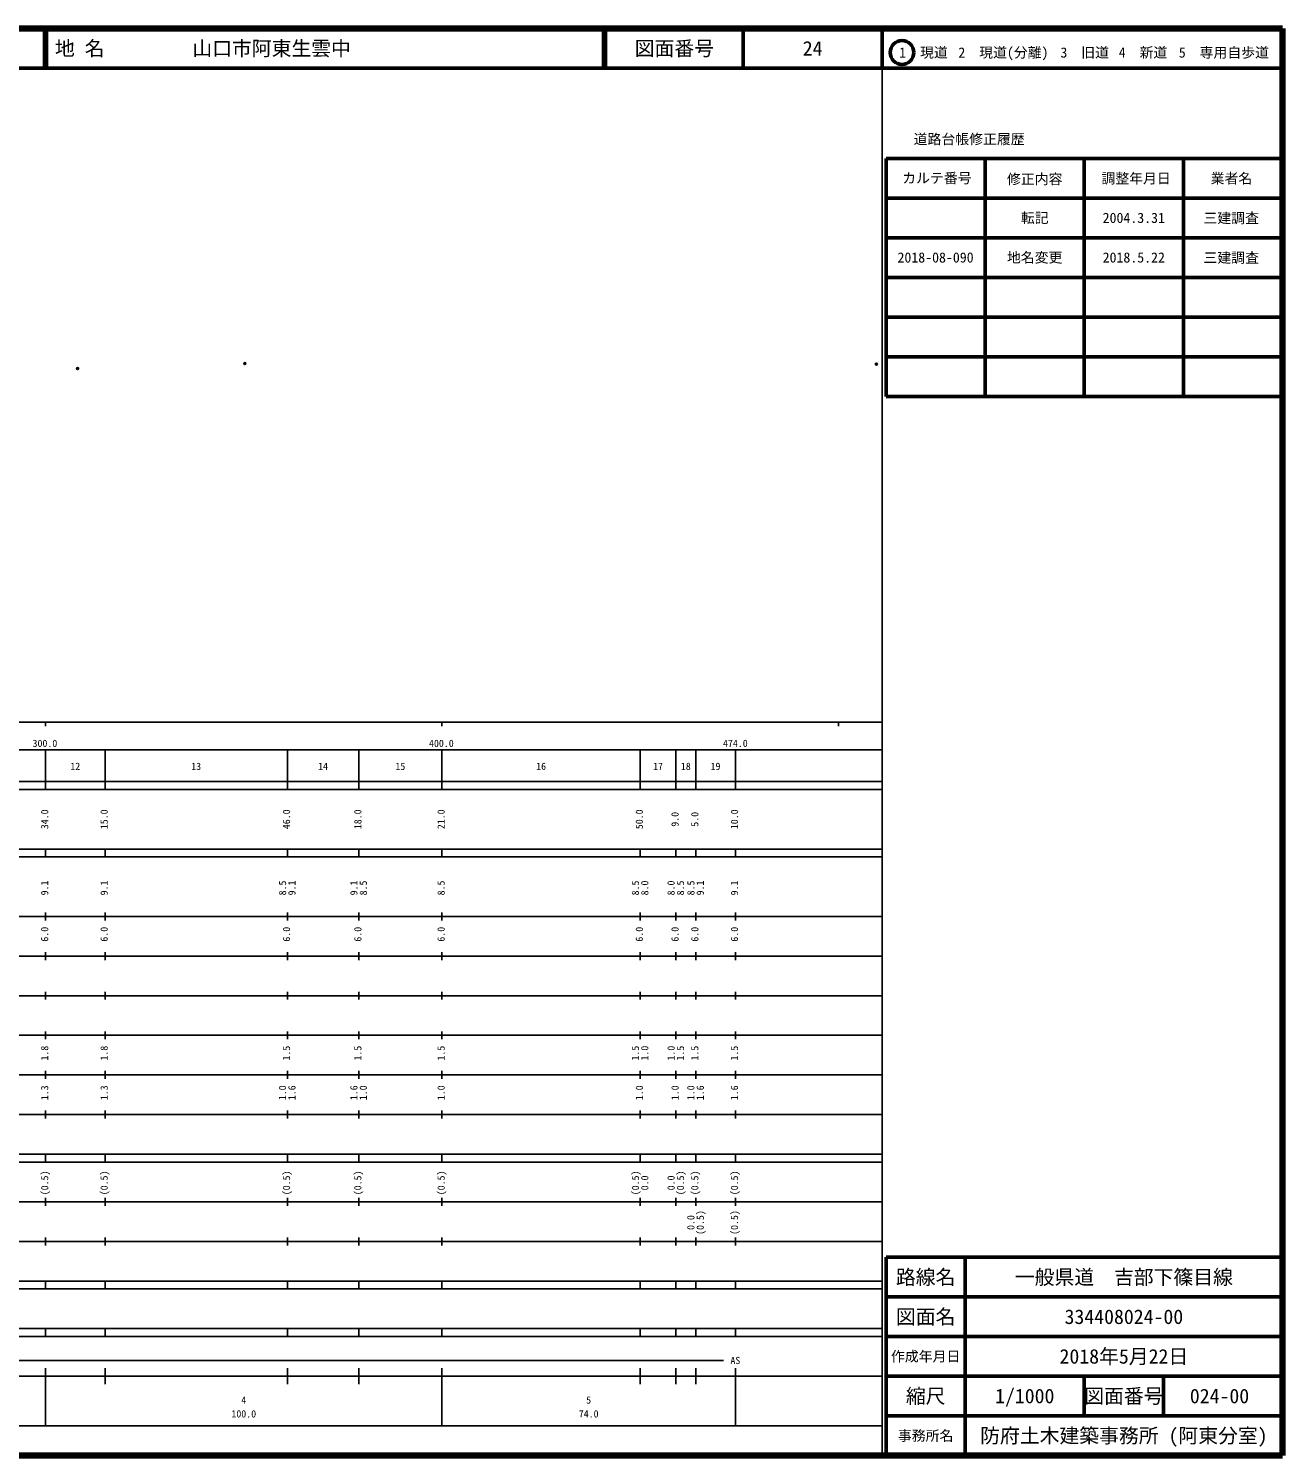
# Model space of a CAD drawing. Units: millimetres on the paper. Extents: x 40 to 680, y 20 to 380.
# Drawn here: x 363.7 to 680, y 20 to 380 of the extents above; entities that cross this region are included whole.
import ezdxf
from ezdxf.enums import TextEntityAlignment as Align

# ---------------------------------------------------------------- set-up
doc = ezdxf.new("R2010")
doc.units = ezdxf.units.MM
doc.header["$PDMODE"] = 32
doc.header["$PDSIZE"] = 0.5
doc.layers.add('M-OTRS', color=6, linetype='Continuous')
doc.layers.add('M-TTL-TXT', color=7, linetype='Continuous')
for name, color, linetype, lineweight in [('M-TTL', 2, 'Continuous', 140), ('M-TTL-BAND', 7, 'Continuous', 25), ('M-TTL-FRAM', 2, 'Continuous', 50), ('M-TTL-LINE', 7, 'Continuous', 50)]:
    doc.layers.add(name, color=color, linetype=linetype, lineweight=lineweight)
doc.styles.add('ＭＳ ゴシック', font='')
doc.styles.get('ＭＳ ゴシック').set_extended_font_data('MS Gothic')

msp = doc.modelspace()

# ---------------------------------------------------------------- linework, layer by layer
at = {"layer": 'M-OTRS'}
for p in [(418.285, 295.47), (577.565, 295.342), (376.099, 294.201)]:
    msp.add_point(p, dxfattribs=at)
at = {"layer": 'M-TTL'}
for p, q in [((680, 380), (40, 380)), ((680, 20), (680, 380)), ((40, 20), (680, 20))]:
    msp.add_line(p, q, dxfattribs=at)
at = {"layer": 'M-TTL-BAND'}
for p, q in [((579, 20), (579, 370)), ((40, 205), (579, 205)), ((368, 205), (368, 204)), ((468, 205), (468, 204)), ((568, 205), (568, 204)), ((68, 198), (579, 198)), ((368, 188), (368, 198)), ((383, 188), (383, 198)), ((429, 188), (429, 198)), ((447, 188), (447, 198)), ((468, 188), (468, 198)), ((518, 188), (518, 198)), ((527, 188), (527, 198)), ((532, 188), (532, 198)), ((542, 188), (542, 198)), ((40, 190), (579, 190)), ((40, 188), (579, 188)), ((40, 173), (579, 173)), ((368, 171), (368, 173)), ((383, 171), (383, 173)), ((429, 171), (429, 173)), ((447, 171), (447, 173)), ((468, 171), (468, 173)), ((518, 171), (518, 173)), ((527, 171), (527, 173)), ((532, 171), (532, 173)), ((542, 171), (542, 173)), ((40, 171), (579, 171)), ((40, 156), (579, 156)), ((368, 155), (368, 157)), ((383, 155), (383, 157)), ((429, 155), (429, 157)), ((447, 155), (447, 157)), ((468, 155), (468, 157)), ((518, 155), (518, 157)), ((527, 155), (527, 157)), ((532, 155), (532, 157)), ((542, 155), (542, 157)), ((46, 146), (579, 146)), ((368, 145), (368, 147)), ((383, 145), (383, 147)), ((429, 145), (429, 147)), ((447, 145), (447, 147)), ((468, 145), (468, 147)), ((518, 145), (518, 147)), ((527, 145), (527, 147)), ((532, 145), (532, 147)), ((542, 145), (542, 147)), ((368, 135), (368, 137)), ((383, 135), (383, 137)), ((429, 135), (429, 137)), ((447, 135), (447, 137)), ((468, 135), (468, 137)), ((518, 135), (518, 137)), ((527, 135), (527, 137)), ((532, 135), (532, 137)), ((542, 135), (542, 137)), ((52, 136), (579, 136)), ((46, 126), (579, 126)), ((368, 125), (368, 127)), ((383, 125), (383, 127)), ((429, 125), (429, 127)), ((447, 125), (447, 127)), ((468, 125), (468, 127)), ((518, 125), (518, 127)), ((527, 125), (527, 127)), ((532, 125), (532, 127)), ((542, 125), (542, 127)), ((52, 116), (579, 116)), ((368, 115), (368, 117)), ((383, 115), (383, 117)), ((429, 115), (429, 117)), ((447, 115), (447, 117)), ((468, 115), (468, 117)), ((518, 115), (518, 117)), ((527, 115), (527, 117)), ((532, 115), (532, 117)), ((542, 115), (542, 117)), ((46, 106), (579, 106)), ((368, 105), (368, 107)), ((383, 105), (383, 107)), ((429, 105), (429, 107)), ((447, 105), (447, 107)), ((468, 105), (468, 107)), ((518, 105), (518, 107)), ((527, 105), (527, 107)), ((532, 105), (532, 107)), ((542, 105), (542, 107)), ((40, 96), (579, 96)), ((40, 94), (579, 94)), ((368, 94), (368, 96)), ((383, 94), (383, 96)), ((429, 94), (429, 96)), ((447, 94), (447, 96)), ((468, 94), (468, 96)), ((518, 94), (518, 96)), ((527, 94), (527, 96)), ((532, 94), (532, 96)), ((542, 94), (542, 96)), ((49, 84), (579, 84)), ((368, 83), (368, 85)), ((383, 83), (383, 85)), ((429, 83), (429, 85)), ((447, 83), (447, 85)), ((468, 83), (468, 85)), ((518, 83), (518, 85)), ((527, 83), (527, 85)), ((532, 83), (532, 85)), ((542, 83), (542, 85)), ((40, 74), (579, 74)), ((368, 73), (368, 75)), ((383, 73), (383, 75)), ((429, 73), (429, 75)), ((447, 73), (447, 75)), ((468, 73), (468, 75)), ((518, 73), (518, 75)), ((527, 73), (527, 75)), ((532, 73), (532, 75)), ((542, 73), (542, 75)), ((40, 64), (579, 64)), ((40, 62), (579, 62)), ((368, 62), (368, 64)), ((383, 62), (383, 64)), ((429, 62), (429, 64)), ((447, 62), (447, 64)), ((468, 62), (468, 64)), ((518, 62), (518, 64)), ((527, 62), (527, 64)), ((532, 62), (532, 64)), ((542, 62), (542, 64)), ((40, 52), (579, 52)), ((368, 50), (368, 52)), ((383, 50), (383, 52)), ((429, 50), (429, 52)), ((447, 50), (447, 52)), ((468, 50), (468, 52)), ((518, 50), (518, 52)), ((527, 50), (527, 52)), ((532, 50), (532, 52)), ((542, 50), (542, 52)), ((40, 50), (579, 50)), ((71, 44), (539, 44)), ((40, 40), (579, 40)), ((368, 27.5), (368, 42)), ((383, 38), (383, 42)), ((429, 38), (429, 42)), ((447, 38), (447, 42)), ((468, 27.5), (468, 42)), ((518, 38), (518, 42)), ((527, 38), (527, 42)), ((532, 38), (532, 42)), ((542, 27.5), (542, 42)), ((68, 27.5), (579, 27.5))]:
    msp.add_line(p, q, dxfattribs=at)
at = {"layer": 'M-TTL-FRAM'}
for p, q in [((580, 347.197), (580, 287.197)), ((580, 347.197), (680, 347.197)), ((580, 287.197), (680, 287.197)), ((680, 70), (580, 70)), ((580, 70), (580, 20))]:
    msp.add_line(p, q, dxfattribs=at)
at = {"layer": 'M-TTL-LINE'}
for p, q in [((367.75, 380), (367.75, 370)), ((368.25, 380), (368.25, 370)), ((508.747, 380), (508.747, 370)), ((509.247, 380), (509.247, 370)), ((543.997, 380), (543.997, 370)), ((579, 380), (579, 370)), ((40, 370), (680, 370)), ((605, 347.197), (605, 287.197)), ((630, 347.197), (630, 287.197)), ((655, 347.197), (655, 287.197)), ((580, 337.197), (680, 337.197)), ((580, 327.197), (680, 327.197)), ((580, 317.197), (680, 317.197)), ((580, 307.197), (680, 307.197)), ((580, 297.197), (680, 297.197)), ((600, 70), (600, 20)), ((680, 60), (580, 60)), ((680, 50), (580, 50)), ((680, 40), (580, 40)), ((630, 40), (630, 30)), ((650, 40), (650, 30)), ((680, 30), (580, 30))]:
    msp.add_line(p, q, dxfattribs=at)
msp.add_circle((584.031, 373.958), 3, dxfattribs=at)

# ---------------------------------------------------------------- texts
at = {"layer": 'M-TTL-BAND', "style": 'ＭＳ ゴシック'}
for s, p in [('300.0', (367.844, 198.195)), ('400.0', (467.844, 198.195)), ('474.0', (542, 198.195)), ('12', (375.5, 192.405)), ('13', (406, 192.405)), ('14', (438, 192.405)), ('15', (457.5, 192.405)), ('16', (493, 192.405)), ('17', (522.5, 192.405)), ('18', (529.5, 192.405)), ('19', (537, 192.405)), ('AS', (542, 42.5)), ('4', (418, 32.523)), ('5', (505, 32.523)), ('100.0', (418, 29.033)), ('74.0', (505, 29.033))]:
    msp.add_text(s, height=1.833, dxfattribs=at).set_placement(p, align=Align.BOTTOM_CENTER)
for s, p in [('34.0', (369.232, 180.5)), ('15.0', (384.232, 180.5)), ('46.0', (430.232, 180.5)), ('18.0', (448.232, 180.5)), ('21.0', (469.232, 180.5)), ('50.0', (519.232, 180.5)), ('9.0', (528.232, 180.5)), ('5.0', (533.232, 180.5)), ('10.0', (543.232, 180.5)), ('9.1', (369.232, 163.174)), ('9.1', (384.232, 163.174)), ('8.5', (429.232, 163.174)), ('9.1', (431.602, 163.174)), ('9.1', (447.232, 163.174)), ('8.5', (449.602, 163.174)), ('8.5', (469.232, 163.174)), ('8.5', (518.232, 163.174)), ('8.0', (520.602, 163.174)), ('8.0', (527.232, 163.174)), ('8.5', (529.602, 163.174)), ('8.5', (532.232, 163.174)), ('9.1', (534.602, 163.174)), ('9.1', (543.232, 163.174)), ('6.0', (369.232, 151.5)), ('6.0', (384.232, 151.5)), ('6.0', (430.232, 151.5)), ('6.0', (448.232, 151.5)), ('6.0', (469.232, 151.5)), ('6.0', (519.232, 151.5)), ('6.0', (528.232, 151.5)), ('6.0', (533.232, 151.5)), ('6.0', (543.232, 151.5)), ('1.8', (369.232, 121.5)), ('1.8', (384.232, 121.5)), ('1.5', (430.232, 121.5)), ('1.5', (448.232, 121.5)), ('1.5', (469.232, 121.5)), ('1.5', (518.232, 121.5)), ('1.0', (520.602, 121.5)), ('1.0', (527.232, 121.5)), ('1.5', (529.602, 121.5)), ('1.5', (533.232, 121.5)), ('1.5', (543.232, 121.5)), ('1.3', (369.232, 111.5)), ('1.3', (384.232, 111.5)), ('1.0', (429.232, 111.5)), ('1.6', (431.602, 111.5)), ('1.6', (447.232, 111.5)), ('1.0', (449.602, 111.5)), ('1.0', (469.232, 111.5)), ('1.0', (519.232, 111.5)), ('1.0', (528.232, 111.5)), ('1.0', (532.232, 111.5)), ('1.6', (534.602, 111.5)), ('1.6', (543.232, 111.5)), ('(0.5)', (369.232, 88.764)), ('(0.5)', (384.232, 88.764)), ('(0.5)', (430.232, 88.764)), ('(0.5)', (448.232, 88.764)), ('(0.5)', (469.232, 88.764)), ('(0.5)', (518.232, 88.764)), ('0.0', (520.602, 88.764)), ('0.0', (527.232, 88.764)), ('(0.5)', (529.602, 88.764)), ('(0.5)', (533.232, 88.764)), ('(0.5)', (543.232, 88.764)), ('0.0', (532.232, 78.764)), ('(0.5)', (534.602, 78.764)), ('(0.5)', (543.232, 78.764))]:
    msp.add_text(s, height=1.833, rotation=90, dxfattribs=at).set_placement(p, align=Align.BOTTOM_CENTER)
at = {"layer": 'M-TTL-TXT', "style": 'ＭＳ ゴシック'}
for s, p in [('地 名', (370.38, 375)), ('山口市阿東生雲中', (405.024, 375))]:
    msp.add_text(s, height=3.666, dxfattribs=at).set_placement(p, align=Align.MIDDLE_LEFT)
for s, height, p in [('図面番号', 3.666, (526.622, 375)), ('24', 3.666, (561.497, 375)), ('1\u3000現道', 2.566, (589.448, 373.958)), ('2\u3000現道(分離)', 2.566, (609.619, 373.958)), ('3\u3000旧道', 2.566, (630.121, 373.958)), ('4\u3000新道', 2.566, (644.824, 373.958)), ('5\u3000専用自歩道', 2.566, (665.228, 373.958)), ('道路台帳修正履歴', 2.566, (600.968, 352.113)), ('カルテ番号', 2.566, (592.839, 342.277)), ('修正内容', 2.566, (617.509, 342.023)), ('調整年月日', 2.566, (643.089, 342.197)), ('業者名', 2.566, (667.134, 342.197)), ('転記', 2.566, (617.5, 332.245)), ('2004.3.31', 2.566, (642.5, 332.245)), ('三建調査', 2.566, (667.077, 332.189)), ('2018-08-090', 2.566, (592.5, 322.245)), ('地名変更', 2.566, (617.5, 322.245)), ('2018.5.22', 2.566, (642.5, 322.245)), ('三建調査', 2.566, (667.077, 322.189)), ('路線名', 3.666, (590, 65)), ('路線名', 3.666, (590, 65)), ('一般県道\u3000吉部下篠目線', 3.666, (640, 65)), ('図面名', 3.666, (590, 55)), ('図面名', 3.666, (590, 55)), ('334408024-00', 3.666, (640, 55)), ('2018年5月22日', 3.666, (640, 45)), ('作成年月日', 2.566, (590, 45)), ('作成年月日', 2.566, (590, 45)), ('縮尺', 3.666, (590, 35)), ('縮尺', 3.666, (590, 35)), ('1/1000', 3.666, (615, 35)), ('図面番号', 3.666, (640, 35)), ('図面番号', 3.666, (640, 35)), ('024-00', 3.666, (664.125, 35)), ('事務所名', 2.566, (590, 25)), ('事務所名', 2.566, (590, 25)), ('防府土木建築事務所 (阿東分室)', 3.666, (640, 25))]:
    msp.add_text(s, height=height, dxfattribs=at).set_placement(p, align=Align.MIDDLE_CENTER)

doc.saveas('drawing.dxf')
